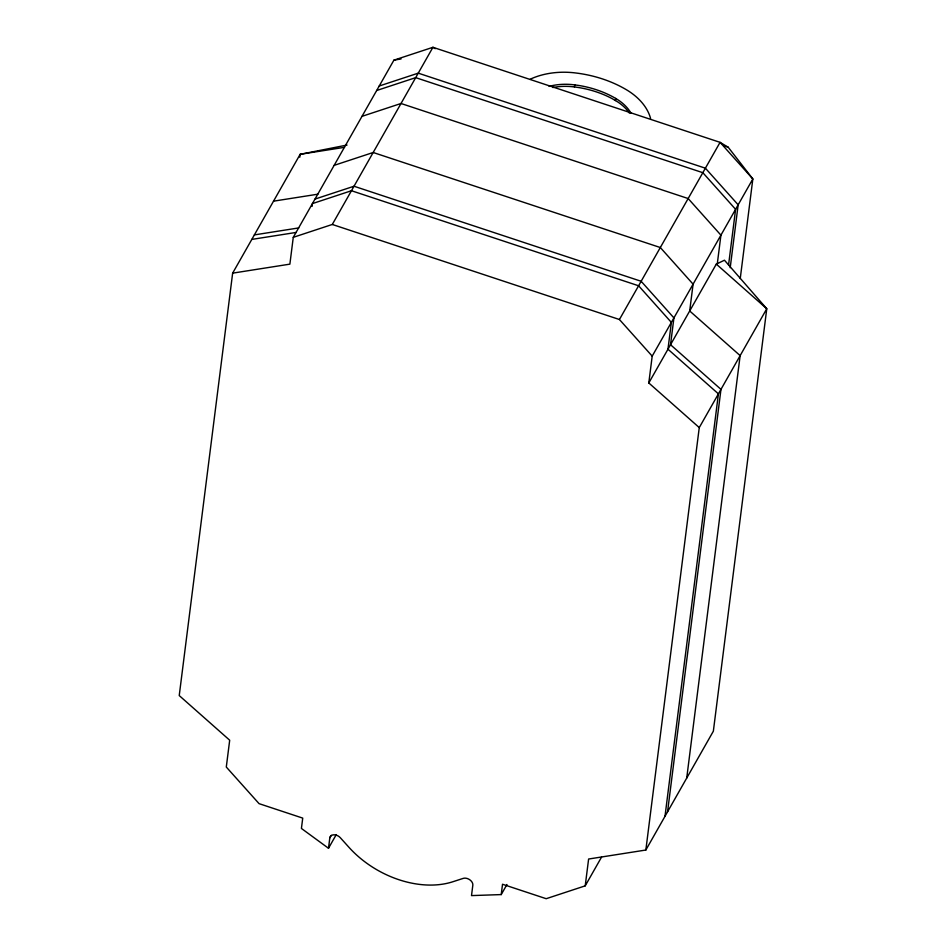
<?xml version="1.0" encoding="UTF-8"?>
<svg xmlns="http://www.w3.org/2000/svg" width="946" height="946" viewBox="0 0 946 946"><rect width="100%" height="100%" fill="white"/><g stroke="black" fill="none" stroke-linecap="round" stroke-linejoin="round"><path stroke-width="1.42" d="M347.052 145.045L300.154 154.304L232.645 273.146L179.232 695.57L229.689 740.21L226.295 767.04L259.062 803.651L302.732 818.113L301.419 828.448L328.499 848.266L336.256 834.62M299.787 157.225L300.154 154.304L344.51 147.328M740.257 278.467L752.839 178.96L728.219 147.245L720.072 142.349L432.937 47.3L393.914 60.154L293.272 237.328L289.878 264.147L232.645 273.146M312.074 206.405L312.44 203.591L351.451 190.725L638.597 285.775L671.364 322.397L667.971 349.216L718.416 393.855L665.003 816.28M328.499 848.266L329.811 837.884L331.23 835.401M629.421 113.13A47.075 32.495 7.2 0 0 617.963 102.073L612.5 98.833A79.748 55.045 7.2 0 0 574.494 86.949L574.754 84.892L571.301 84.513A48.459 33.453 7.2 0 0 549.094 86.37M329.811 837.884A6.504 4.529 29.6 0 1 333.926 834.81A6.504 4.529 29.6 0 1 340.324 837.73L349.003 847.368A84.147 58.557 29.6 0 0 452.874 881.743L463.185 878.396A6.504 4.529 29.6 0 1 469.784 879.78A6.504 4.529 29.6 0 1 472.823 885.22L471.51 895.602L501.214 894.585L502.527 884.25L546.197 898.7L585.219 885.846L601.55 857.1M615.444 100.501L615.704 98.431L612.76 96.764A79.748 55.045 7.2 0 0 574.754 84.892M585.219 885.846L588.613 859.027L645.846 850.028L713.355 731.187L766.768 308.751L724.459 260.209L716.311 264.111L648.802 382.953L699.26 427.592L645.846 850.028M648.802 382.953L652.196 356.134L752.839 178.96L720.072 142.349L619.429 319.512L652.196 356.134M717.316 263.627L720.923 235.164L688.156 198.542L401.009 103.492L361.987 116.346M728.574 264.915L735.598 209.314L702.843 172.692L415.696 77.643L376.674 90.509M730.206 267.73L738.164 204.809L705.397 168.199L418.25 73.149L379.228 86.003M667.569 811.786L720.97 389.362L670.525 344.711L673.919 317.891L641.152 281.281L354.017 186.232L314.994 199.086M686.725 778.05L740.139 355.613L689.693 310.974L693.087 284.155L660.32 247.533L373.173 152.495L334.163 165.349M293.272 237.328L332.294 224.462L432.937 47.3L435.266 48.695M699.26 427.592L766.768 308.751L716.311 264.111M501.214 894.585L506.961 884.486M393.914 60.154L401.057 58.948M273.536 201.167L317.891 194.19M254.368 234.904L298.723 227.927M251.813 239.409L296.169 232.432M574.494 86.949L571.041 86.583A48.459 33.453 7.2 0 0 552.854 87.517M724.021 145.85L728.219 147.245M332.294 224.462L619.429 319.512M615.704 98.431L618.223 100.004A47.075 32.495 7.2 0 1 630.97 113.142M650.588 118.463A64.375 44.438 7.2 0 0 626.122 89.563A97.048 66.989 7.2 0 0 576.197 73.031A65.759 45.396 7.2 0 0 530.28 79.18"/></g></svg>
